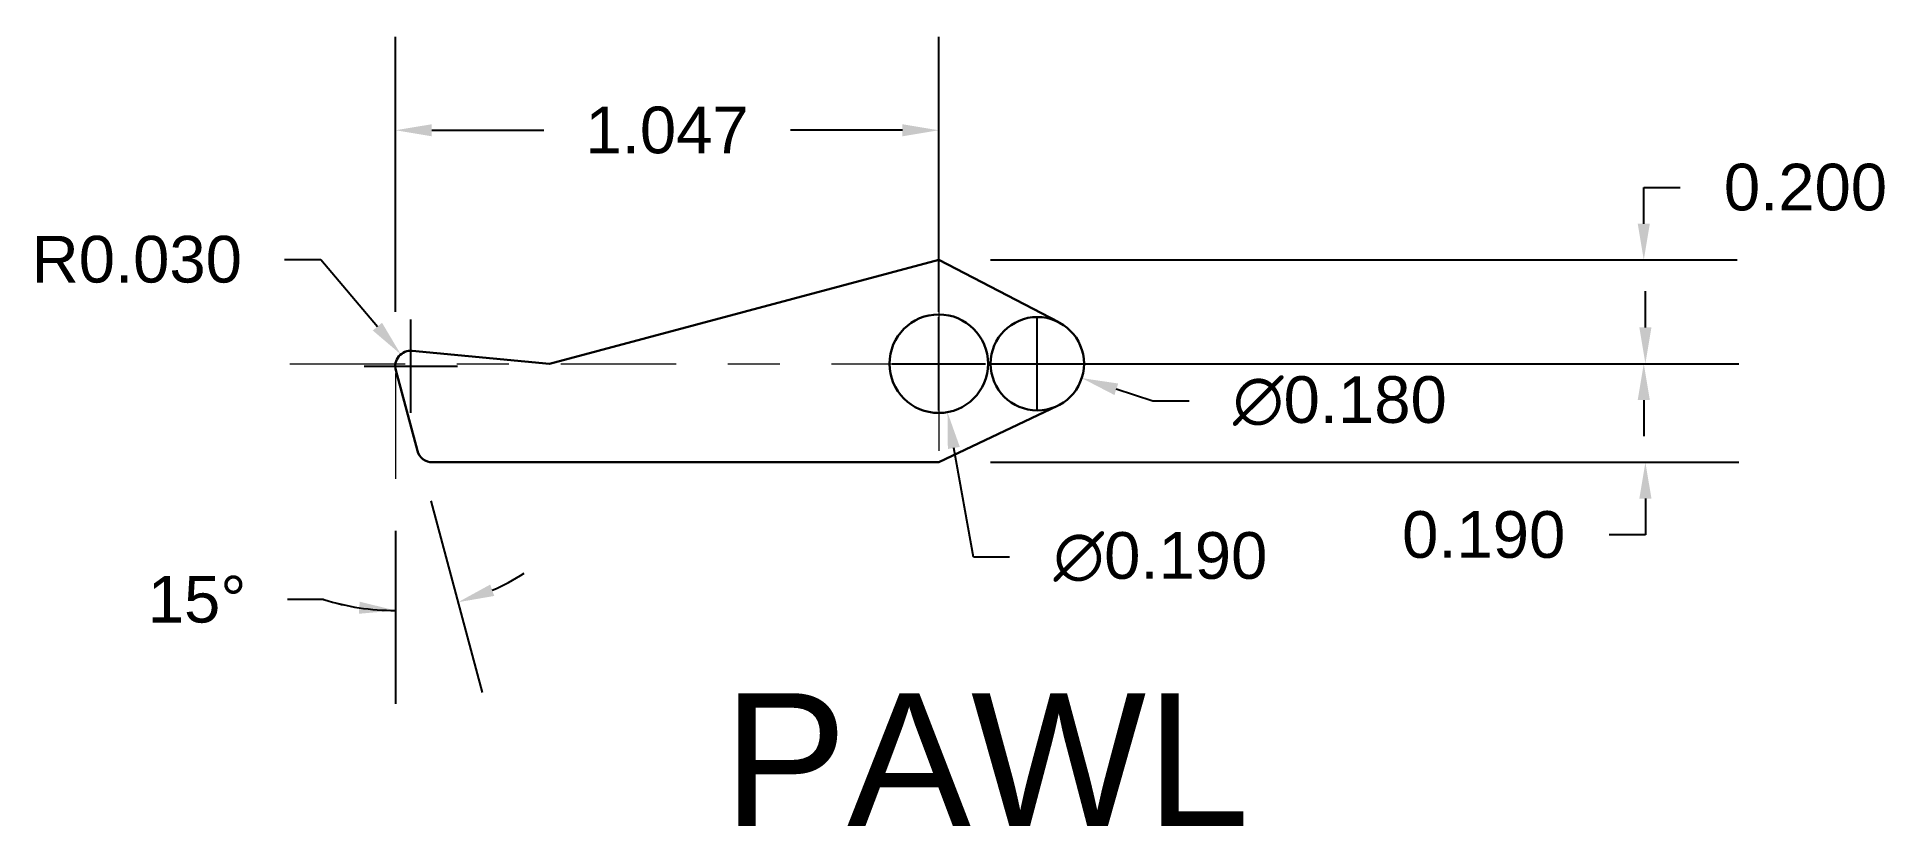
# Model space of a CAD drawing. Header units: millimetres. Extents: x 2612.52 to 2616.09, y 2047.49 to 2049.01.
import ezdxf

# ---------------------------------------------------------------- set-up
doc = ezdxf.new("R2010")
doc.units = ezdxf.units.MM
doc.linetypes.add('CENTER', pattern=[50.8, 31.75, -6.35, 6.35, -6.35])
for name, color, linetype, lineweight in [('AM_5', 3, 'Continuous', 25), ('centerLine', 170, 'CENTER', 18), ('dim', 7, 'Continuous', 18), ('object', 50, 'Continuous', 30)]:
    doc.layers.add(name, color=color, linetype=linetype, lineweight=lineweight)
doc.styles.get("Standard").update_dxf_attribs({"font": 'arial.ttf'})
doc.dimstyles.new('small', dxfattribs={"dimtxt": 0.09, "dimasz": 0.07, "dimexe": 0.18, "dimexo": 0.1, "dimgap": 0.09, "dimtad": 0, "dimtih": 1, "dimtoh": 1, "dimdec": 3, "dimzin": 0, "dimdsep": 46, "dimtxsty": 'Standard', "dimcen": 0.09, "dimclre": 3, "dimadec": 0, "dimazin": 0, "dimtfac": 1, "dimtdec": 3, "dimtofl": 0, "dimtmove": 0, "dimatfit": 3, "dimfxl": 1, "dimtolj": 1, "dimtzin": 0, "dimarcsym": 0})
doc.dimstyles.new('small$2', dxfattribs={"dimtxt": 0.09, "dimasz": 0.07, "dimexe": 0.18, "dimexo": 0.1, "dimgap": 0.09, "dimtad": 0, "dimtih": 1, "dimtoh": 1, "dimdec": 3, "dimzin": 0, "dimdsep": 46, "dimtxsty": 'Standard', "dimcen": 0.09, "dimclre": 3, "dimadec": 0, "dimazin": 0, "dimtfac": 1, "dimtdec": 3, "dimtofl": 0, "dimtmove": 0, "dimatfit": 3, "dimfxl": 1, "dimtolj": 1, "dimtzin": 0, "dimarcsym": 0})

# ---------------------------------------------------------------- blocks, each defined once
blk = doc.blocks.new('*D4')
at = {"layer": 'Defpoints', "color": 0, "transparency": 16777216}
for p in [(2614.3669, 2048.4049), (2614.5382, 2048.3494)]:
    blk.add_point(p, dxfattribs=at)
at = {"layer": 'dim', "color": 3, "lineweight": -2, "transparency": 16777216}
for p, q in [((2614.4525, 2048.2872), (2614.4525, 2048.4672)), ((2614.3625, 2048.3772), (2614.5425, 2048.3772))]:
    blk.add_line(p, q, dxfattribs=at)
at = {"layer": 'dim', "color": 0, "lineweight": -2, "transparency": 16777216}
for p, q in [((2614.6751, 2048.3051), (2614.6048, 2048.3279)), ((2614.7451, 2048.3051), (2614.6751, 2048.3051))]:
    blk.add_line(p, q, dxfattribs=at)
at = {"layer": 'dim', "color": 0, "transparency": 16777216}
blk.add_solid([(2614.6084, 2048.339), (2614.6012, 2048.3168), (2614.5382, 2048.3494)], dxfattribs=at)
at = {"layer": 'dim', "color": 0, "transparency": 16777216, "insert": (2615.0358, 2048.3051), "char_height": 0.09, "attachment_point": 5}
blk.add_mtext('\\A1;∅0.180', dxfattribs=at)
blk = doc.blocks.new('*D5')
at = {"layer": 'Defpoints', "color": 0, "transparency": 16777216}
for p in [(2614.2458, 2048.4707), (2614.2793, 2048.2837)]:
    blk.add_point(p, dxfattribs=at)
at = {"layer": 'dim', "color": 3, "lineweight": -2, "transparency": 16777216}
for p, q in [((2614.2625, 2048.2872), (2614.2625, 2048.4672)), ((2614.1725, 2048.3772), (2614.3525, 2048.3772))]:
    blk.add_line(p, q, dxfattribs=at)
at = {"layer": 'dim', "color": 0, "lineweight": -2, "transparency": 16777216}
for p, q in [((2614.3292, 2048.0044), (2614.2916, 2048.2148)), ((2614.3992, 2048.0044), (2614.3292, 2048.0044))]:
    blk.add_line(p, q, dxfattribs=at)
at = {"layer": 'dim', "color": 0, "transparency": 16777216}
blk.add_solid([(2614.3031, 2048.2168), (2614.2801, 2048.2127), (2614.2793, 2048.2837)], dxfattribs=at)
at = {"layer": 'dim', "color": 0, "transparency": 16777216, "insert": (2614.6899, 2048.0044), "char_height": 0.09, "attachment_point": 5}
blk.add_mtext('\\A1;∅0.190', dxfattribs=at)
blk = doc.blocks.new('*D7')
at = {"layer": 'Defpoints', "color": 0, "transparency": 16777216}
for p in [(2613.2256, 2048.3952), (2613.2449, 2048.3722)]:
    blk.add_point(p, dxfattribs=at)
at = {"layer": 'dim', "color": 0, "lineweight": -2, "transparency": 16777216}
for p, q in [((2613.0014, 2048.5781), (2613.0714, 2048.5781)), ((2613.0714, 2048.5781), (2613.1805, 2048.4487))]:
    blk.add_line(p, q, dxfattribs=at)
at = {"layer": 'dim', "color": 3, "lineweight": -2, "transparency": 16777216}
for p, q in [((2613.2449, 2048.2822), (2613.2449, 2048.4622)), ((2613.1549, 2048.3722), (2613.3349, 2048.3722))]:
    blk.add_line(p, q, dxfattribs=at)
at = {"layer": 'dim', "color": 0, "transparency": 16777216}
blk.add_solid([(2613.1894, 2048.4562), (2613.1716, 2048.4412), (2613.2256, 2048.3952)], dxfattribs=at)
at = {"layer": 'dim', "color": 0, "transparency": 16777216, "insert": (2612.7167, 2048.5781), "char_height": 0.09, "attachment_point": 5}
blk.add_mtext('\\A1;R0.030', dxfattribs=at)
blk = doc.blocks.new('*D8')
at = {"layer": 'Defpoints', "color": 0, "transparency": 16777216}
for p in [(2614.2625, 2048.8274), (2613.2153, 2048.3772), (2614.2625, 2048.3772)]:
    blk.add_point(p, dxfattribs=at)
at = {"layer": 'dim', "color": 3, "lineweight": -2, "transparency": 16777216}
for p, q in [((2613.2153, 2048.4772), (2613.2153, 2049.0074)), ((2614.2625, 2048.4772), (2614.2625, 2049.0074))]:
    blk.add_line(p, q, dxfattribs=at)
at = {"layer": 'dim', "color": 0, "lineweight": -2, "transparency": 16777216}
for p, q in [((2613.2853, 2048.8274), (2613.5013, 2048.8274)), ((2614.1925, 2048.8274), (2613.9766, 2048.8274))]:
    blk.add_line(p, q, dxfattribs=at)
at = {"layer": 'dim', "color": 0, "transparency": 16777216}
for points in [[(2613.2853, 2048.839), (2613.2853, 2048.8157), (2613.2153, 2048.8274)], [(2614.1925, 2048.839), (2614.1925, 2048.8157), (2614.2625, 2048.8274)]]:
    blk.add_solid(points, dxfattribs=at)
at = {"layer": 'dim', "color": 0, "transparency": 16777216, "insert": (2613.7389, 2048.8274), "char_height": 0.09, "attachment_point": 5}
blk.add_mtext('\\A1;1.047', dxfattribs=at)
blk = doc.blocks.new('*D9')
at = {"layer": 'Defpoints', "color": 0, "transparency": 16777216}
for p in [(2614.2625, 2048.5772), (2615.6215, 2048.5772), (2614.2625, 2048.3772)]:
    blk.add_point(p, dxfattribs=at)
at = {"layer": 'dim', "color": 0, "lineweight": -2, "transparency": 16777216}
for p, q in [((2615.6215, 2048.6472), (2615.6215, 2048.7172)), ((2615.6215, 2048.7172), (2615.6915, 2048.7172)), ((2615.6215, 2048.3072), (2615.6215, 2048.2372))]:
    blk.add_line(p, q, dxfattribs=at)
at = {"layer": 'dim', "color": 3, "lineweight": -2, "transparency": 16777216}
for p, q in [((2614.3625, 2048.5772), (2615.8015, 2048.5772)), ((2614.3625, 2048.3772), (2615.8015, 2048.3772))]:
    blk.add_line(p, q, dxfattribs=at)
at = {"layer": 'dim', "color": 0, "transparency": 16777216}
for points in [[(2615.6098, 2048.6472), (2615.6332, 2048.6472), (2615.6215, 2048.5772)], [(2615.6098, 2048.3072), (2615.6332, 2048.3072), (2615.6215, 2048.3772)]]:
    blk.add_solid(points, dxfattribs=at)
at = {"layer": 'dim', "color": 0, "transparency": 16777216, "insert": (2615.9332, 2048.7172), "char_height": 0.09, "attachment_point": 5}
blk.add_mtext('\\A1;0.200', dxfattribs=at)
blk = doc.blocks.new('*D10')
at = {"layer": 'Defpoints', "color": 0, "transparency": 16777216}
for p in [(2614.2625, 2048.3772), (2614.2625, 2048.1872), (2615.6246, 2048.1872)]:
    blk.add_point(p, dxfattribs=at)
at = {"layer": 'dim', "color": 0, "lineweight": -2, "transparency": 16777216}
for p, q in [((2615.6246, 2048.4472), (2615.6246, 2048.5172)), ((2615.6246, 2048.1172), (2615.6246, 2048.0472)), ((2615.6246, 2048.0472), (2615.5546, 2048.0472))]:
    blk.add_line(p, q, dxfattribs=at)
at = {"layer": 'dim', "color": 3, "lineweight": -2, "transparency": 16777216}
for p, q in [((2614.3625, 2048.3772), (2615.8046, 2048.3772)), ((2614.3625, 2048.1872), (2615.8046, 2048.1872))]:
    blk.add_line(p, q, dxfattribs=at)
at = {"layer": 'dim', "color": 0, "transparency": 16777216}
for points in [[(2615.613, 2048.4472), (2615.6363, 2048.4472), (2615.6246, 2048.3772)], [(2615.613, 2048.1172), (2615.6363, 2048.1172), (2615.6246, 2048.1872)]]:
    blk.add_solid(points, dxfattribs=at)
at = {"layer": 'dim', "color": 0, "transparency": 16777216, "insert": (2615.3129, 2048.0472), "char_height": 0.09, "attachment_point": 5}
blk.add_mtext('\\A1;0.190', dxfattribs=at)
blk = doc.blocks.new('*D11')
at = {"layer": 'AM_5', "color": 3, "lineweight": -2, "transparency": 16777216}
for p, q in [((2613.2834, 2048.1128), (2613.3824, 2047.7433)), ((2613.2153, 2048.0551), (2613.2153, 2047.7213))]:
    blk.add_line(p, q, dxfattribs=at)
at = {"layer": 'AM_5', "color": 0, "lineweight": -2, "transparency": 16777216}
blk.add_line((2613.0769, 2047.9224), (2613.0069, 2047.9224), dxfattribs=at)
for start, end in [(293.6247, 302.2495), (252.7012, 270), (252.7505, 261.3753)]:
    blk.add_arc((2613.2153, 2048.3668), 0.4655, start, end, dxfattribs=at)
at = {"layer": 'AM_5', "color": 0, "transparency": 16777216}
for points in [[(2613.4057, 2047.9293), (2613.398, 2047.9513), (2613.3358, 2047.9172)], [(2613.1464, 2047.9182), (2613.1447, 2047.8949), (2613.2153, 2047.9013)]]:
    blk.add_solid(points, dxfattribs=at)
at = {"layer": 'Defpoints', "color": 0, "transparency": 16777216}
for p in [(2613.2153, 2048.358), (2613.2159, 2048.3645), (2613.2575, 2048.2094), (2613.2153, 2048.1551), (2613.2962, 2047.9084)]:
    blk.add_point(p, dxfattribs=at)
at = {"layer": 'AM_5', "color": 0, "transparency": 16777216, "insert": (2612.8329, 2047.9224), "char_height": 0.09, "attachment_point": 5}
blk.add_mtext('\\A1;15°', dxfattribs=at)

msp = doc.modelspace()

# ---------------------------------------------------------------- linework, layer by layer
at = {"layer": 'centerLine', "ltscale": 0.007}
for p, q in [((2614.2625, 2048.6315), (2614.2625, 2048.1229)), ((2613.0116, 2048.3772), (2614.6685, 2048.3772))]:
    msp.add_line(p, q, dxfattribs=at)
at = {"layer": 'dim'}
msp.add_line((2613.2153, 2048.358), (2613.2153, 2048.1551), dxfattribs=at)
at = {"layer": 'object'}
for p, q in [((2613.5125, 2048.3772), (2614.2625, 2048.5772)), ((2614.2625, 2048.5772), (2614.494, 2048.4571)), ((2613.5125, 2048.3772), (2613.2477, 2048.4021)), ((2613.2575, 2048.2094), (2613.2159, 2048.3645)), ((2614.2625, 2048.1872), (2614.4912, 2048.2959)), ((2613.2865, 2048.1872), (2614.2625, 2048.1872))]:
    msp.add_line(p, q, dxfattribs=at)
for centre, radius in [((2614.2625, 2048.3772), 0.095), ((2614.4525, 2048.3772), 0.09)]:
    msp.add_circle(centre, radius, dxfattribs=at)
for centre, start, end in [((2613.2449, 2048.3722), 84.6211, 195), ((2613.2865, 2048.2172), 195, 270)]:
    msp.add_arc(centre, 0.03, start, end, dxfattribs=at)

# ---------------------------------------------------------------- texts
at = {"layer": 'dim'}
msp.add_text('PAWL', height=0.25622, dxfattribs=at).set_placement((2613.8471, 2047.4856))

# ---------------------------------------------------------------- dimensions: what is measured, and where the dimension line sits
at = {"layer": 'AM_5'}
dim = msp.add_angular_dim_2l(base=(2613.2962, 2047.9084), line1=((2613.2575, 2048.2094), (2613.2159, 2048.3645)), line2=((2613.2153, 2048.358), (2613.2153, 2048.1551)), dimstyle='small$2', override={"dimpost": ''}, dxfattribs=at)
dim.commit()
dim.dimension.update_dxf_attribs({"geometry": '*D11', "text_midpoint": (2612.8329, 2047.9224)})
at = {"layer": 'dim'}
dim = msp.add_linear_dim(base=(2614.2625, 2048.8274), p1=(2613.2153, 2048.3772), p2=(2614.2625, 2048.3772), dimstyle='small', dxfattribs=at)
dim.commit()
dim.dimension.update_dxf_attribs({"geometry": '*D8', "text_midpoint": (2613.7389, 2048.8274)})
dim = msp.add_linear_dim(base=(2615.6215, 2048.5772), p1=(2614.2625, 2048.3772), p2=(2614.2625, 2048.5772), angle=90, dimstyle='small', dxfattribs=at)
dim.commit()
dim.dimension.update_dxf_attribs({"geometry": '*D9', "text_midpoint": (2615.9332, 2048.7172), "dimtype": 160})
dim = msp.add_radius_dim(center=(2613.2449, 2048.3722), mpoint=(2613.2256, 2048.3952), dimstyle='small', dxfattribs=at)
dim.commit()
dim.dimension.update_dxf_attribs({"geometry": '*D7', "text_midpoint": (2612.7167, 2048.5781), "dimtype": 164})
dim = msp.add_linear_dim(base=(2615.6246, 2048.1872), p1=(2614.2625, 2048.3772), p2=(2614.2625, 2048.1872), angle=90, dimstyle='small', dxfattribs=at)
dim.commit()
dim.dimension.update_dxf_attribs({"geometry": '*D10', "text_midpoint": (2615.3129, 2048.0472)})
for p1, p2, picture, middle in [((2614.2458, 2048.4707), (2614.2793, 2048.2837), '*D5', (2614.6899, 2048.0044)), ((2614.3669, 2048.4049), (2614.5382, 2048.3494), '*D4', (2615.0358, 2048.3051))]:
    dim = msp.add_diameter_dim_2p(p1=p1, p2=p2, dimstyle='small', dxfattribs=at)
    dim.commit()
    dim.dimension.update_dxf_attribs({"geometry": picture, "text_midpoint": middle, "dimtype": 163})

doc.saveas('drawing.dxf')
